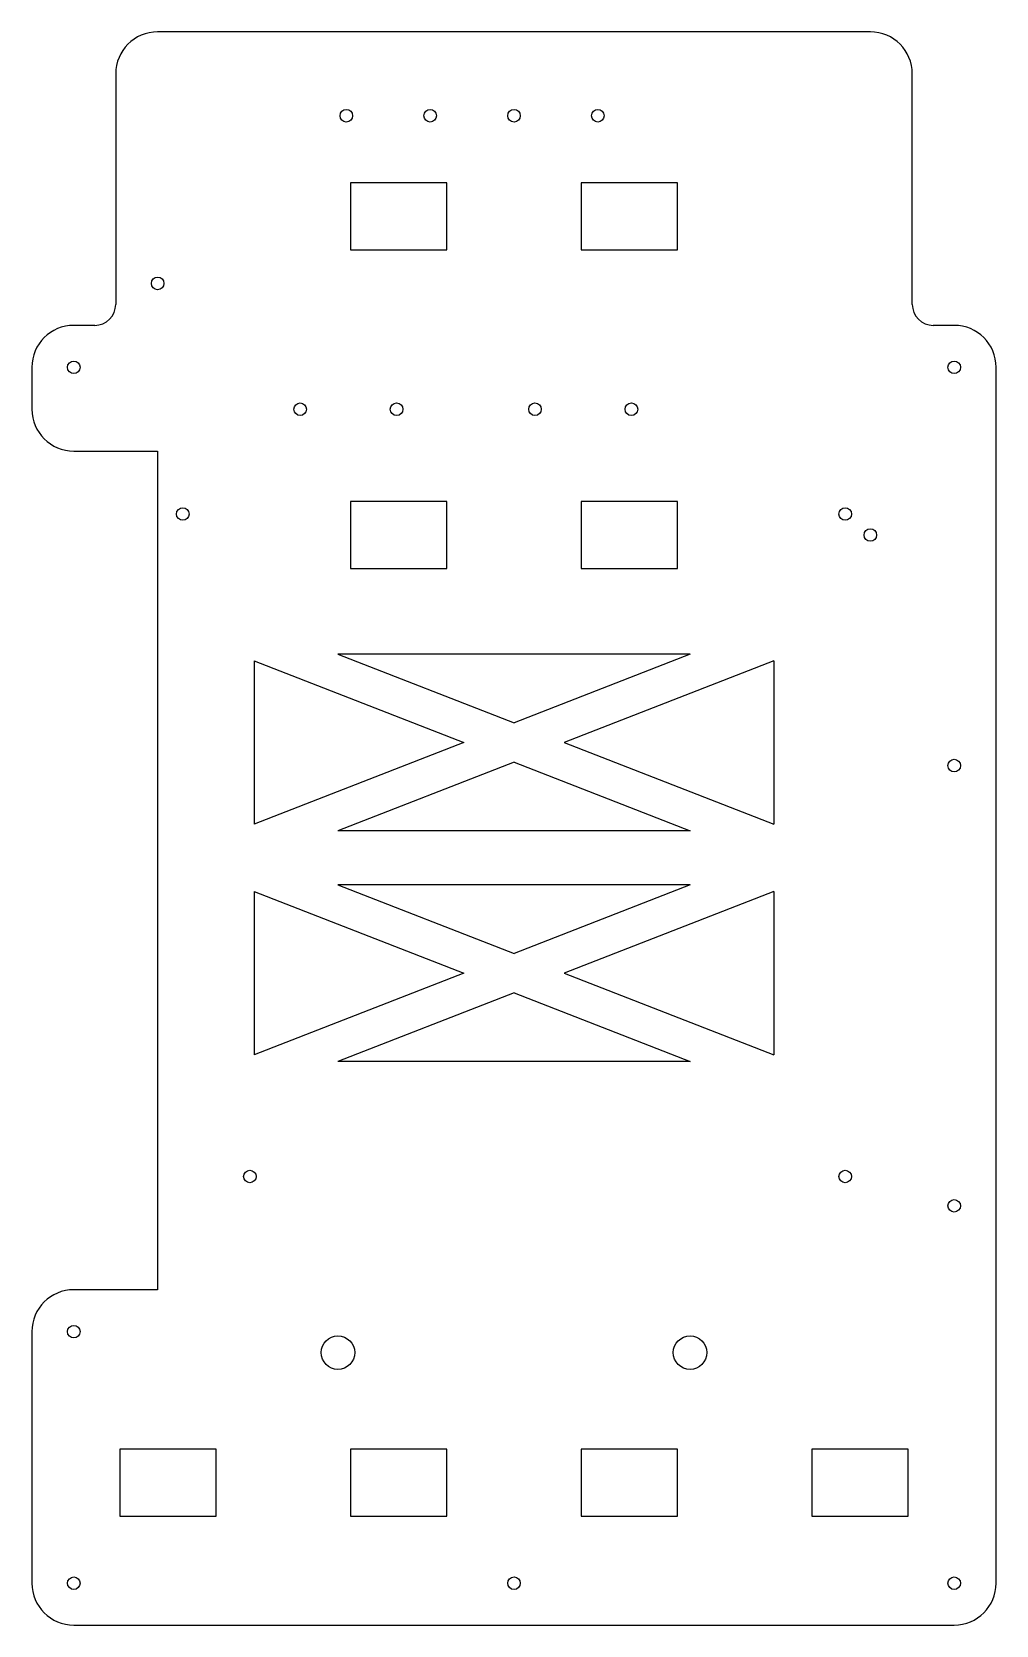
# Model space of a CAD drawing. Extents: x -115 to 115, y -220 to 160.
import ezdxf

# ---------------------------------------------------------------- set-up
doc = ezdxf.new("R2010")
doc.units = 0
doc.header["$MEASUREMENT"] = 0
doc.layers.add('Pad004', color=7, linetype='CONTINUOUS')

msp = doc.modelspace()

# ---------------------------------------------------------------- linework, layer by layer
at = {"layer": 'Pad004'}
for p, q in [((-85, 160, -272), (-85, 160, -276)), ((85, 160, -272), (-85, 160, -272)), ((85, 160, -276), (-85, 160, -276)), ((-85, 160, -272), (-85, 160, -276)), ((85, 160, -272), (-85, 160, -272)), ((85, 160, -276), (-85, 160, -276)), ((85, 160, -272), (85, 160, -276)), ((85, 160, -272), (85, 160, -276)), ((-95, 150, -272), (-95, 150, -276)), ((-95, 150, -272), (-95, 150, -276)), ((-95, 150, -272), (-95, 95, -272)), ((-95, 150, -276), (-95, 95, -276)), ((-95, 150, -272), (-95, 95, -272)), ((-95, 150, -276), (-95, 95, -276)), ((95, 150, -272), (95, 150, -276)), ((95, 95, -272), (95, 150, -272)), ((95, 95, -276), (95, 150, -276)), ((95, 150, -272), (95, 150, -276)), ((95, 95, -272), (95, 150, -272)), ((95, 95, -276), (95, 150, -276)), ((-41.5, 140, -272), (-41.5, 140, -276)), ((-41.5, 140, -272), (-41.5, 140, -276)), ((-21.5, 140, -272), (-21.5, 140, -276)), ((-21.5, 140, -272), (-21.5, 140, -276)), ((-1.5, 140, -272), (-1.5, 140, -276)), ((-1.5, 140, -272), (-1.5, 140, -276)), ((18.5, 140, -272), (18.5, 140, -276)), ((18.5, 140, -272), (18.5, 140, -276)), ((-39, 124, -272), (-39, 124, -276)), ((-16, 124, -272), (-39, 124, -272)), ((-16, 124, -276), (-39, 124, -276)), ((-39, 124, -272), (-39, 124, -276)), ((-39, 124, -272), (-39, 108, -272)), ((-39, 124, -276), (-39, 108, -276)), ((-16, 124, -272), (-39, 124, -272)), ((-39, 124, -272), (-39, 108, -272)), ((-16, 124, -276), (-39, 124, -276)), ((-39, 124, -276), (-39, 108, -276)), ((-16, 124, -272), (-16, 124, -276)), ((-16, 124, -272), (-16, 124, -276)), ((-16, 108, -272), (-16, 124, -272)), ((-16, 108, -276), (-16, 124, -276)), ((-16, 108, -272), (-16, 124, -272)), ((-16, 108, -276), (-16, 124, -276)), ((16, 124, -272), (16, 124, -276)), ((16, 124, -272), (16, 108, -272)), ((16, 124, -276), (16, 108, -276)), ((16, 124, -272), (16, 124, -276)), ((39, 124, -272), (16, 124, -272)), ((39, 124, -276), (16, 124, -276)), ((16, 124, -272), (16, 108, -272)), ((39, 124, -272), (16, 124, -272)), ((16, 124, -276), (16, 108, -276)), ((39, 124, -276), (16, 124, -276)), ((39, 124, -272), (39, 124, -276)), ((39, 108, -272), (39, 124, -272)), ((39, 108, -276), (39, 124, -276)), ((39, 124, -272), (39, 124, -276)), ((39, 108, -272), (39, 124, -272)), ((39, 108, -276), (39, 124, -276)), ((-39, 108, -272), (-39, 108, -276)), ((-39, 108, -272), (-16, 108, -272)), ((-39, 108, -276), (-16, 108, -276)), ((-39, 108, -272), (-39, 108, -276)), ((-39, 108, -272), (-16, 108, -272)), ((-39, 108, -276), (-16, 108, -276)), ((-16, 108, -272), (-16, 108, -276)), ((-16, 108, -272), (-16, 108, -276)), ((16, 108, -272), (16, 108, -276)), ((16, 108, -272), (39, 108, -272)), ((16, 108, -276), (39, 108, -276)), ((16, 108, -272), (16, 108, -276)), ((16, 108, -272), (39, 108, -272)), ((16, 108, -276), (39, 108, -276)), ((39, 108, -272), (39, 108, -276)), ((39, 108, -272), (39, 108, -276)), ((-86.5, 100, -272), (-86.5, 100, -276)), ((-86.5, 100, -272), (-86.5, 100, -276)), ((-95, 95, -272), (-95, 95, -276)), ((-95, 95, -272), (-95, 95, -276)), ((95, 95, -272), (95, 95, -276)), ((95, 95, -272), (95, 95, -276)), ((-105, 90, -272), (-105, 90, -276)), ((-100, 90, -272), (-105, 90, -272)), ((-100, 90, -276), (-105, 90, -276)), ((-105, 90, -272), (-105, 90, -276)), ((-100, 90, -272), (-105, 90, -272)), ((-100, 90, -276), (-105, 90, -276)), ((-100, 90, -272), (-100, 90, -276)), ((-100, 90, -272), (-100, 90, -276)), ((100, 90, -272), (100, 90, -276)), ((105, 90, -272), (100, 90, -272)), ((105, 90, -276), (100, 90, -276)), ((100, 90, -272), (100, 90, -276)), ((105, 90, -272), (100, 90, -272)), ((105, 90, -276), (100, 90, -276)), ((105, 90, -272), (105, 90, -276)), ((105, 90, -272), (105, 90, -276)), ((-115, 80, -272), (-115, 80, -276)), ((-115, 80, -272), (-115, 80, -276)), ((-115, 80, -272), (-115, 70, -272)), ((-115, 80, -276), (-115, 70, -276)), ((-115, 80, -272), (-115, 70, -272)), ((-115, 80, -276), (-115, 70, -276)), ((-106.5, 80, -272), (-106.5, 80, -276)), ((-106.5, 80, -272), (-106.5, 80, -276)), ((103.5, 80, -272), (103.5, 80, -276)), ((103.5, 80, -272), (103.5, 80, -276)), ((115, 80, -272), (115, 80, -276)), ((115, -210, -272), (115, 80, -272)), ((115, -210, -276), (115, 80, -276)), ((115, 80, -272), (115, 80, -276)), ((115, -210, -272), (115, 80, -272)), ((115, -210, -276), (115, 80, -276)), ((-115, 70, -272), (-115, 70, -276)), ((-115, 70, -272), (-115, 70, -276)), ((-52.5, 70, -272), (-52.5, 70, -276)), ((-52.5, 70, -272), (-52.5, 70, -276)), ((-29.5, 70, -272), (-29.5, 70, -276)), ((-29.5, 70, -272), (-29.5, 70, -276)), ((3.5, 70, -272), (3.5, 70, -276)), ((3.5, 70, -272), (3.5, 70, -276)), ((26.5, 70, -272), (26.5, 70, -276)), ((26.5, 70, -272), (26.5, 70, -276)), ((-105, 60, -272), (-105, 60, -276)), ((-105, 60, -272), (-105, 60, -276)), ((-105, 60, -272), (-85, 60, -272)), ((-105, 60, -276), (-85, 60, -276)), ((-105, 60, -272), (-85, 60, -272)), ((-105, 60, -276), (-85, 60, -276)), ((-85, 60, -272), (-85, 60, -276)), ((-85, 60, -272), (-85, 60, -276)), ((-85, 60, -272), (-85, -140, -272)), ((-85, 60, -276), (-85, -140, -276)), ((-85, 60, -272), (-85, -140, -272)), ((-85, 60, -276), (-85, -140, -276)), ((-39, 48, -272), (-39, 48, -276)), ((-16, 48, -272), (-39, 48, -272)), ((-16, 48, -276), (-39, 48, -276)), ((-39, 48, -272), (-39, 48, -276)), ((-39, 48, -272), (-39, 32, -272)), ((-39, 48, -276), (-39, 32, -276)), ((-16, 48, -272), (-39, 48, -272)), ((-39, 48, -272), (-39, 32, -272)), ((-16, 48, -276), (-39, 48, -276)), ((-39, 48, -276), (-39, 32, -276)), ((-16, 48, -272), (-16, 48, -276)), ((-16, 48, -272), (-16, 48, -276)), ((-16, 32, -272), (-16, 48, -272)), ((-16, 32, -276), (-16, 48, -276)), ((-16, 32, -272), (-16, 48, -272)), ((-16, 32, -276), (-16, 48, -276)), ((16, 48, -272), (16, 48, -276)), ((16, 48, -272), (16, 32, -272)), ((16, 48, -276), (16, 32, -276)), ((16, 48, -272), (16, 48, -276)), ((39, 48, -272), (16, 48, -272)), ((39, 48, -276), (16, 48, -276)), ((16, 48, -272), (16, 32, -272)), ((39, 48, -272), (16, 48, -272)), ((16, 48, -276), (16, 32, -276)), ((39, 48, -276), (16, 48, -276)), ((39, 48, -272), (39, 48, -276)), ((39, 32, -272), (39, 48, -272)), ((39, 32, -276), (39, 48, -276)), ((39, 48, -272), (39, 48, -276)), ((39, 32, -272), (39, 48, -272)), ((39, 32, -276), (39, 48, -276)), ((-80.5, 45, -272), (-80.5, 45, -276)), ((-80.5, 45, -272), (-80.5, 45, -276)), ((77.5, 45, -272), (77.5, 45, -276)), ((77.5, 45, -272), (77.5, 45, -276)), ((83.5, 40, -272), (83.5, 40, -276)), ((83.5, 40, -272), (83.5, 40, -276)), ((-39, 32, -272), (-39, 32, -276)), ((-39, 32, -272), (-16, 32, -272)), ((-39, 32, -276), (-16, 32, -276)), ((-39, 32, -272), (-39, 32, -276)), ((-39, 32, -272), (-16, 32, -272)), ((-39, 32, -276), (-16, 32, -276)), ((-16, 32, -272), (-16, 32, -276)), ((-16, 32, -272), (-16, 32, -276)), ((16, 32, -272), (16, 32, -276)), ((16, 32, -272), (39, 32, -272)), ((16, 32, -276), (39, 32, -276)), ((16, 32, -272), (16, 32, -276)), ((16, 32, -272), (39, 32, -272)), ((16, 32, -276), (39, 32, -276)), ((39, 32, -272), (39, 32, -276)), ((39, 32, -272), (39, 32, -276)), ((-42, 11.56, -272), (-42, 11.56, -276)), ((-42, 11.56, -272), (0, -4.82, -272)), ((-42, 11.56, -276), (0, -4.82, -276)), ((-42, 11.56, -272), (-42, 11.56, -276)), ((42, 11.56, -272), (-42, 11.56, -272)), ((42, 11.56, -276), (-42, 11.56, -276)), ((-42, 11.56, -272), (0, -4.82, -272)), ((42, 11.56, -272), (-42, 11.56, -272)), ((-42, 11.56, -276), (0, -4.82, -276)), ((42, 11.56, -276), (-42, 11.56, -276)), ((42, 11.56, -272), (0, -4.82, -272)), ((42, 11.56, -276), (0, -4.82, -276)), ((42, 11.56, -272), (0, -4.82, -272)), ((42, 11.56, -276), (0, -4.82, -276)), ((42, 11.56, -272), (42, 11.56, -276)), ((42, 11.56, -272), (42, 11.56, -276)), ((-62, 10, -272), (-62, 10, -276)), ((-62, 10, -272), (-12, -9.5, -272)), ((-62, 10, -276), (-12, -9.5, -276)), ((-62, 10, -272), (-62, 10, -276)), ((-62, 10, -272), (-62, -29, -272)), ((-62, 10, -276), (-62, -29, -276)), ((-62, 10, -272), (-12, -9.5, -272)), ((-62, 10, -272), (-62, -29, -272)), ((-62, 10, -276), (-12, -9.5, -276)), ((-62, 10, -276), (-62, -29, -276)), ((62, 10, -272), (12, -9.5, -272)), ((62, 10, -276), (12, -9.5, -276)), ((62, 10, -272), (12, -9.5, -272)), ((62, 10, -276), (12, -9.5, -276)), ((62, 10, -272), (62, 10, -276)), ((62, 10, -272), (62, -29, -272)), ((62, 10, -276), (62, -29, -276)), ((62, 10, -272), (62, 10, -276)), ((62, 10, -272), (62, -29, -272)), ((62, 10, -276), (62, -29, -276)), ((0, -4.82, -272), (0, -4.82, -276)), ((0, -4.82, -272), (0, -4.82, -276)), ((-12, -9.5, -272), (-62, -29, -272)), ((-12, -9.5, -276), (-62, -29, -276)), ((-12, -9.5, -272), (-62, -29, -272)), ((-12, -9.5, -276), (-62, -29, -276)), ((-12, -9.5, -272), (-12, -9.5, -276)), ((-12, -9.5, -272), (-12, -9.5, -276)), ((12, -9.5, -272), (12, -9.5, -276)), ((12, -9.5, -272), (62, -29, -272)), ((12, -9.5, -276), (62, -29, -276)), ((12, -9.5, -272), (12, -9.5, -276)), ((12, -9.5, -272), (62, -29, -272)), ((12, -9.5, -276), (62, -29, -276)), ((0, -14.18, -272), (-42, -30.56, -272)), ((0, -14.18, -276), (-42, -30.56, -276)), ((0, -14.18, -272), (-42, -30.56, -272)), ((0, -14.18, -276), (-42, -30.56, -276)), ((0, -14.18, -272), (0, -14.18, -276)), ((0, -14.18, -272), (0, -14.18, -276)), ((0, -14.18, -272), (42, -30.56, -272)), ((0, -14.18, -276), (42, -30.56, -276)), ((0, -14.18, -272), (42, -30.56, -272)), ((0, -14.18, -276), (42, -30.56, -276)), ((103.5, -15, -272), (103.5, -15, -276)), ((103.5, -15, -272), (103.5, -15, -276)), ((-62, -29, -272), (-62, -29, -276)), ((-62, -29, -272), (-62, -29, -276)), ((62, -29, -272), (62, -29, -276)), ((62, -29, -272), (62, -29, -276)), ((-42, -30.56, -272), (-42, -30.56, -276)), ((42, -30.56, -272), (-42, -30.56, -272)), ((42, -30.56, -276), (-42, -30.56, -276)), ((-42, -30.56, -272), (-42, -30.56, -276)), ((42, -30.56, -272), (-42, -30.56, -272)), ((42, -30.56, -276), (-42, -30.56, -276)), ((42, -30.56, -272), (42, -30.56, -276)), ((42, -30.56, -272), (42, -30.56, -276)), ((-62, -45, -272), (-62, -45, -276)), ((-62, -45, -272), (-12, -64.5, -272)), ((-62, -45, -276), (-12, -64.5, -276)), ((-62, -45, -272), (-62, -45, -276)), ((-62, -45, -272), (-62, -84, -272)), ((-62, -45, -276), (-62, -84, -276)), ((-62, -45, -272), (-12, -64.5, -272)), ((-62, -45, -272), (-62, -84, -272)), ((-62, -45, -276), (-12, -64.5, -276)), ((-62, -45, -276), (-62, -84, -276)), ((-42, -43.44, -272), (-42, -43.44, -276)), ((-42, -43.44, -272), (0, -59.82, -272)), ((-42, -43.44, -276), (0, -59.82, -276)), ((-42, -43.44, -272), (-42, -43.44, -276)), ((42, -43.44, -272), (-42, -43.44, -272)), ((42, -43.44, -276), (-42, -43.44, -276)), ((-42, -43.44, -272), (0, -59.82, -272)), ((42, -43.44, -272), (-42, -43.44, -272)), ((-42, -43.44, -276), (0, -59.82, -276)), ((42, -43.44, -276), (-42, -43.44, -276)), ((42, -43.44, -272), (0, -59.82, -272)), ((42, -43.44, -276), (0, -59.82, -276)), ((42, -43.44, -272), (0, -59.82, -272)), ((42, -43.44, -276), (0, -59.82, -276)), ((62, -45, -272), (12, -64.5, -272)), ((62, -45, -276), (12, -64.5, -276)), ((62, -45, -272), (12, -64.5, -272)), ((62, -45, -276), (12, -64.5, -276)), ((42, -43.44, -272), (42, -43.44, -276)), ((42, -43.44, -272), (42, -43.44, -276)), ((62, -45, -272), (62, -45, -276)), ((62, -45, -272), (62, -84, -272)), ((62, -45, -276), (62, -84, -276)), ((62, -45, -272), (62, -45, -276)), ((62, -45, -272), (62, -84, -272)), ((62, -45, -276), (62, -84, -276)), ((0, -59.82, -272), (0, -59.82, -276)), ((0, -59.82, -272), (0, -59.82, -276)), ((-12, -64.5, -272), (-62, -84, -272)), ((-12, -64.5, -276), (-62, -84, -276)), ((-12, -64.5, -272), (-62, -84, -272)), ((-12, -64.5, -276), (-62, -84, -276)), ((-12, -64.5, -272), (-12, -64.5, -276)), ((-12, -64.5, -272), (-12, -64.5, -276)), ((12, -64.5, -272), (12, -64.5, -276)), ((12, -64.5, -272), (62, -84, -272)), ((12, -64.5, -276), (62, -84, -276)), ((12, -64.5, -272), (12, -64.5, -276)), ((12, -64.5, -272), (62, -84, -272)), ((12, -64.5, -276), (62, -84, -276)), ((0, -69.18, -272), (-42, -85.56, -272)), ((0, -69.18, -276), (-42, -85.56, -276)), ((0, -69.18, -272), (-42, -85.56, -272)), ((0, -69.18, -276), (-42, -85.56, -276)), ((0, -69.18, -272), (0, -69.18, -276)), ((0, -69.18, -272), (0, -69.18, -276)), ((0, -69.18, -272), (42, -85.56, -272)), ((0, -69.18, -276), (42, -85.56, -276)), ((0, -69.18, -272), (42, -85.56, -272)), ((0, -69.18, -276), (42, -85.56, -276)), ((-62, -84, -272), (-62, -84, -276)), ((-62, -84, -272), (-62, -84, -276)), ((-42, -85.56, -272), (-42, -85.56, -276)), ((42, -85.56, -272), (-42, -85.56, -272)), ((42, -85.56, -276), (-42, -85.56, -276)), ((-42, -85.56, -272), (-42, -85.56, -276)), ((42, -85.56, -272), (-42, -85.56, -272)), ((42, -85.56, -276), (-42, -85.56, -276)), ((42, -85.56, -272), (42, -85.56, -276)), ((42, -85.56, -272), (42, -85.56, -276)), ((62, -84, -272), (62, -84, -276)), ((62, -84, -272), (62, -84, -276)), ((-64.5, -113, -272), (-64.5, -113, -276)), ((-64.5, -113, -272), (-64.5, -113, -276)), ((77.5, -113, -272), (77.5, -113, -276)), ((77.5, -113, -272), (77.5, -113, -276)), ((103.5, -120, -272), (103.5, -120, -276)), ((103.5, -120, -272), (103.5, -120, -276)), ((-105, -140, -272), (-105, -140, -276)), ((-85, -140, -272), (-105, -140, -272)), ((-85, -140, -276), (-105, -140, -276)), ((-105, -140, -272), (-105, -140, -276)), ((-85, -140, -272), (-105, -140, -272)), ((-85, -140, -276), (-105, -140, -276)), ((-85, -140, -272), (-85, -140, -276)), ((-85, -140, -272), (-85, -140, -276)), ((-115, -150, -272), (-115, -150, -276)), ((-115, -150, -272), (-115, -150, -276)), ((-115, -150, -272), (-115, -210, -272)), ((-115, -150, -276), (-115, -210, -276)), ((-115, -150, -272), (-115, -210, -272)), ((-115, -150, -276), (-115, -210, -276)), ((-106.5, -150, -272), (-106.5, -150, -276)), ((-106.5, -150, -272), (-106.5, -150, -276)), ((-46, -155, -272), (-46, -155, -276)), ((-46, -155, -272), (-46, -155, -276)), ((38, -155, -272), (38, -155, -276)), ((38, -155, -272), (38, -155, -276)), ((-94, -178, -272), (-94, -178, -276)), ((-71, -178, -272), (-94, -178, -272)), ((-71, -178, -276), (-94, -178, -276)), ((-94, -178, -272), (-94, -178, -276)), ((-94, -178, -272), (-94, -194, -272)), ((-94, -178, -276), (-94, -194, -276)), ((-71, -178, -272), (-94, -178, -272)), ((-94, -178, -272), (-94, -194, -272)), ((-71, -178, -276), (-94, -178, -276)), ((-94, -178, -276), (-94, -194, -276)), ((-71, -178, -272), (-71, -178, -276)), ((-71, -178, -272), (-71, -178, -276)), ((-71, -194, -272), (-71, -178, -272)), ((-71, -194, -276), (-71, -178, -276)), ((-71, -194, -272), (-71, -178, -272)), ((-71, -194, -276), (-71, -178, -276)), ((-39, -178, -272), (-39, -178, -276)), ((-16, -178, -272), (-39, -178, -272)), ((-16, -178, -276), (-39, -178, -276)), ((-39, -178, -272), (-39, -178, -276)), ((-39, -178, -272), (-39, -194, -272)), ((-39, -178, -276), (-39, -194, -276)), ((-16, -178, -272), (-39, -178, -272)), ((-39, -178, -272), (-39, -194, -272)), ((-16, -178, -276), (-39, -178, -276)), ((-39, -178, -276), (-39, -194, -276)), ((-16, -178, -272), (-16, -178, -276)), ((-16, -178, -272), (-16, -178, -276)), ((-16, -194, -272), (-16, -178, -272)), ((-16, -194, -276), (-16, -178, -276)), ((-16, -194, -272), (-16, -178, -272)), ((-16, -194, -276), (-16, -178, -276)), ((16, -178, -272), (16, -178, -276)), ((16, -178, -272), (16, -194, -272)), ((16, -178, -276), (16, -194, -276)), ((16, -178, -272), (16, -178, -276)), ((39, -178, -272), (16, -178, -272)), ((39, -178, -276), (16, -178, -276)), ((16, -178, -272), (16, -194, -272)), ((39, -178, -272), (16, -178, -272)), ((16, -178, -276), (16, -194, -276)), ((39, -178, -276), (16, -178, -276)), ((39, -178, -272), (39, -178, -276)), ((39, -194, -272), (39, -178, -272)), ((39, -194, -276), (39, -178, -276)), ((39, -178, -272), (39, -178, -276)), ((39, -194, -272), (39, -178, -272)), ((39, -194, -276), (39, -178, -276)), ((71, -178, -272), (71, -178, -276)), ((71, -178, -272), (71, -194, -272)), ((71, -178, -276), (71, -194, -276)), ((71, -178, -272), (71, -178, -276)), ((94, -178, -272), (71, -178, -272)), ((94, -178, -276), (71, -178, -276)), ((71, -178, -272), (71, -194, -272)), ((94, -178, -272), (71, -178, -272)), ((71, -178, -276), (71, -194, -276)), ((94, -178, -276), (71, -178, -276)), ((94, -178, -272), (94, -178, -276)), ((94, -178, -272), (94, -178, -276)), ((94, -194, -272), (94, -178, -272)), ((94, -194, -276), (94, -178, -276)), ((94, -194, -272), (94, -178, -272)), ((94, -194, -276), (94, -178, -276)), ((-94, -194, -272), (-94, -194, -276)), ((-94, -194, -272), (-71, -194, -272)), ((-94, -194, -276), (-71, -194, -276)), ((-94, -194, -272), (-94, -194, -276)), ((-94, -194, -272), (-71, -194, -272)), ((-94, -194, -276), (-71, -194, -276)), ((-71, -194, -272), (-71, -194, -276)), ((-71, -194, -272), (-71, -194, -276)), ((-39, -194, -272), (-39, -194, -276)), ((-39, -194, -272), (-16, -194, -272)), ((-39, -194, -276), (-16, -194, -276)), ((-39, -194, -272), (-39, -194, -276)), ((-39, -194, -272), (-16, -194, -272)), ((-39, -194, -276), (-16, -194, -276)), ((-16, -194, -272), (-16, -194, -276)), ((-16, -194, -272), (-16, -194, -276)), ((16, -194, -272), (16, -194, -276)), ((16, -194, -272), (39, -194, -272)), ((16, -194, -276), (39, -194, -276)), ((16, -194, -272), (16, -194, -276)), ((16, -194, -272), (39, -194, -272)), ((16, -194, -276), (39, -194, -276)), ((39, -194, -272), (39, -194, -276)), ((39, -194, -272), (39, -194, -276)), ((71, -194, -272), (71, -194, -276)), ((71, -194, -272), (71, -194, -276)), ((71, -194, -272), (94, -194, -272)), ((71, -194, -276), (94, -194, -276)), ((71, -194, -272), (94, -194, -272)), ((71, -194, -276), (94, -194, -276)), ((94, -194, -272), (94, -194, -276)), ((94, -194, -272), (94, -194, -276)), ((-115, -210, -272), (-115, -210, -276)), ((-115, -210, -272), (-115, -210, -276)), ((-106.5, -210, -272), (-106.5, -210, -276)), ((-106.5, -210, -272), (-106.5, -210, -276)), ((-1.5, -210, -272), (-1.5, -210, -276)), ((-1.5, -210, -272), (-1.5, -210, -276)), ((103.5, -210, -272), (103.5, -210, -276)), ((103.5, -210, -272), (103.5, -210, -276)), ((115, -210, -272), (115, -210, -276)), ((115, -210, -272), (115, -210, -276)), ((-105, -220, -272), (-105, -220, -276)), ((-105, -220, -272), (-105, -220, -276)), ((-105, -220, -272), (105, -220, -272)), ((-105, -220, -276), (105, -220, -276)), ((-105, -220, -272), (105, -220, -272)), ((-105, -220, -276), (105, -220, -276)), ((105, -220, -272), (105, -220, -276)), ((105, -220, -272), (105, -220, -276))]:
    msp.add_line(p, q, dxfattribs=at)
for centre, radius in [((-40, 140), 1.5), ((-40, 140), 1.5), ((-40, 140), 1.5), ((-40, 140), 1.5), ((-20, 140), 1.5), ((-20, 140), 1.5), ((-20, 140), 1.5), ((-20, 140), 1.5), ((0, 140), 1.5), ((0, 140), 1.5), ((0, 140), 1.5), ((0, 140), 1.5), ((20, 140), 1.5), ((20, 140), 1.5), ((20, 140), 1.5), ((20, 140), 1.5), ((-85, 100), 1.5), ((-85, 100), 1.5), ((-85, 100), 1.5), ((-85, 100), 1.5), ((-105, 80), 1.5), ((-105, 80), 1.5), ((-105, 80), 1.5), ((-105, 80), 1.5), ((105, 80), 1.5), ((105, 80), 1.5), ((105, 80), 1.5), ((105, 80), 1.5), ((-51, 70), 1.5), ((-51, 70), 1.5), ((-51, 70), 1.5), ((-51, 70), 1.5), ((-28, 70), 1.5), ((-28, 70), 1.5), ((-28, 70), 1.5), ((-28, 70), 1.5), ((5, 70), 1.5), ((5, 70), 1.5), ((5, 70), 1.5), ((5, 70), 1.5), ((28, 70), 1.5), ((28, 70), 1.5), ((28, 70), 1.5), ((28, 70), 1.5), ((-79, 45), 1.5), ((-79, 45), 1.5), ((-79, 45), 1.5), ((-79, 45), 1.5), ((79, 45), 1.5), ((79, 45), 1.5), ((79, 45), 1.5), ((79, 45), 1.5), ((85, 40), 1.5), ((85, 40), 1.5), ((85, 40), 1.5), ((85, 40), 1.5), ((105, -15), 1.5), ((105, -15), 1.5), ((105, -15), 1.5), ((105, -15), 1.5), ((-63, -113), 1.5), ((-63, -113), 1.5), ((-63, -113), 1.5), ((-63, -113), 1.5), ((79, -113), 1.5), ((79, -113), 1.5), ((79, -113), 1.5), ((79, -113), 1.5), ((105, -120), 1.5), ((105, -120), 1.5), ((105, -120), 1.5), ((105, -120), 1.5), ((-105, -150), 1.5), ((-105, -150), 1.5), ((-105, -150), 1.5), ((-105, -150), 1.5), ((-42, -155), 4), ((-42, -155), 4), ((-42, -155), 4), ((-42, -155), 4), ((42, -155), 4), ((42, -155), 4), ((42, -155), 4), ((42, -155), 4), ((-105, -210), 1.5), ((-105, -210), 1.5), ((-105, -210), 1.5), ((-105, -210), 1.5), ((0, -210), 1.5), ((0, -210), 1.5), ((0, -210), 1.5), ((0, -210), 1.5), ((105, -210), 1.5), ((105, -210), 1.5), ((105, -210), 1.5), ((105, -210), 1.5)]:
    msp.add_circle(centre, radius, dxfattribs=at)
for centre, radius, start, end in [((-85, 150, -272), 10, 90, 180), ((-85, 150, -276), 10, 90, 180), ((-85, 150, -272), 10, 90, 180), ((-85, 150, -276), 10, 90, 180), ((85, 150, -272), 10, 0, 90), ((85, 150, -276), 10, 0, 90), ((85, 150, -272), 10, 0, 90), ((85, 150, -276), 10, 0, 90), ((-100, 95, -272), 5, -90, 0), ((-100, 95, -276), 5, -90, 0), ((-100, 95, -272), 5, -90, 0), ((-100, 95, -276), 5, -90, 0), ((100, 95, -272), 5, 180, -90), ((100, 95, -276), 5, 180, -90), ((100, 95, -272), 5, 180, -90), ((100, 95, -276), 5, 180, -90), ((-105, 80, -272), 10, 90, 180), ((-105, 80, -276), 10, 90, 180), ((-105, 80, -272), 10, 90, 180), ((-105, 80, -276), 10, 90, 180), ((105, 80, -272), 10, 0, 90), ((105, 80, -276), 10, 0, 90), ((105, 80, -272), 10, 0, 90), ((105, 80, -276), 10, 0, 90), ((-105, 70, -272), 10, 180, -90), ((-105, 70, -276), 10, 180, -90), ((-105, 70, -272), 10, 180, -90), ((-105, 70, -276), 10, 180, -90), ((-105, -150, -272), 10, 90, 180), ((-105, -150, -276), 10, 90, 180), ((-105, -150, -272), 10, 90, 180), ((-105, -150, -276), 10, 90, 180), ((-105, -210, -272), 10, -180, -90), ((-105, -210, -276), 10, -180, -90), ((-105, -210, -272), 10, -180, -90), ((-105, -210, -276), 10, -180, -90), ((105, -210, -272), 10, -90, 0), ((105, -210, -276), 10, -90, 0), ((105, -210, -272), 10, -90, 0), ((105, -210, -276), 10, -90, 0)]:
    msp.add_arc(centre, radius, start, end, dxfattribs=at)

doc.saveas('drawing.dxf')
